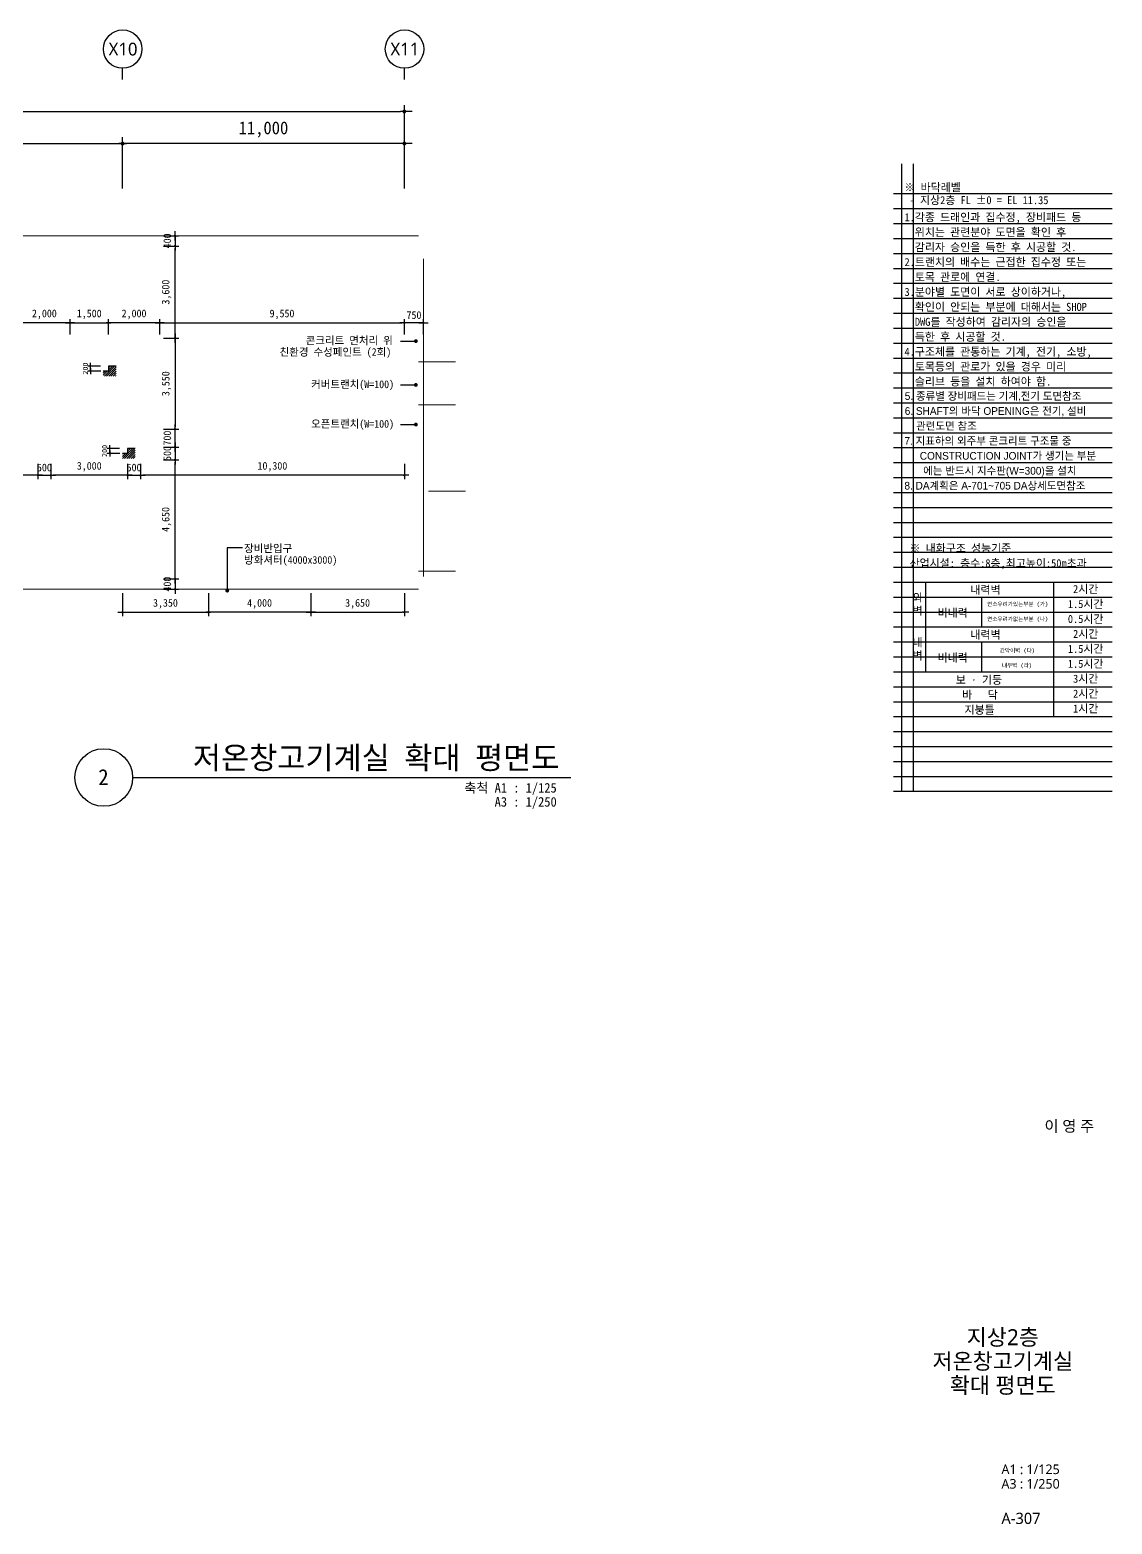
# Model space of a CAD drawing. Header units: inches. Extents: x 3675 to 732988, y -33059 to 70575.
# Drawn here: x 585748 to 627988, y 10794 to 69131 of the extents above; entities that cross this region are included whole.
import ezdxf
from ezdxf.enums import TextEntityAlignment as Align

# ---------------------------------------------------------------- set-up
doc = ezdxf.new("R2010")
doc.units = ezdxf.units.IN
doc.header["$MEASUREMENT"] = 0
doc.linetypes.add('CEN', pattern=[62, 60, -1, 0, -1])
doc.layers.get('0').update_dxf_attribs({"linetype": 'CONTINUOUS'})
for name, color, linetype, lineweight in [('A-AXIS-BUBL', 7, 'CONTINUOUS', 25), ('A-AXIS-LINE', 1, 'CEN', 15), ('A-BORD-TEXT', 3, 'CONTINUOUS', 25), ('A-DIMS', 7, 'CONTINUOUS', 25), ('A-MKXS-LEAD', 7, 'CONTINUOUS', 25), ('A-MKXS-TEXT1', 3, 'CONTINUOUS', 25), ('A-MKXX-NAME', 3, 'CONTINUOUS', 25), ('A-XXXX-HATC', 8, 'CONTINUOUS', 18), ('A-XXXX-SYMB', 7, 'CONTINUOUS', 25), ('A-XXXX-TXT1', 3, 'CONTINUOUS', 25), ('A-XXXX-TXT2', 3, 'CONTINUOUS', 25)]:
    doc.layers.add(name, color=color, linetype=linetype, lineweight=lineweight)
doc.layers.add('A-XXXX-NPLT', color=144, linetype='CONTINUOUS', plot=False)
doc.layers.add('T', color=3, linetype='CONTINUOUS')
doc.styles.add('HY울릉도L', font='H2GTRE.TTF')
doc.styles.add('돋움체', font='')
doc.styles.add('돋음', font='')
doc.styles.add('맑은 고딕', font='malgun.ttf')
doc.styles.add('맑은고딕', font='malgun.ttf')
doc.styles.get('돋움체').set_extended_font_data('DotumChe')
doc.styles.get('돋음').set_extended_font_data('Dotum')
doc.dimstyles.new('CDIM', dxfattribs={"dimtxt": 2, "dimasz": 0.6, "dimexe": 1, "dimexo": 1, "dimgap": 1, "dimtad": 1, "dimdec": 0, "dimrnd": 0.5, "dimzin": 0, "dimdsep": 32, "dimlunit": 6, "dimtxsty": 'HY울릉도L', "dimblk1": '_CIDOT', "dimblk2": '_CIDOT', "dimsah": 1, "dimcen": 4.5, "dimclrd": 2, "dimclre": 2, "dimclrt": 7, "dimadec": 0, "dimazin": 0, "dimtfac": 1, "dimtdec": 0, "dimtix": 1, "dimtmove": 2, "dimatfit": 1, "dimldrblk": '_CIDOT', "dimfxl": 1, "dimtolj": 1, "dimtzin": 0, "dimlwd": -1, "dimarcsym": 0})

# ---------------------------------------------------------------- blocks, each defined once
blk = doc.blocks.new('NOTE')
at = {"layer": 'A-XXXX-NPLT'}
for p, q in [((1010659.8, 179732.7), (1010659.8, 175812.7)), ((1010734.1, 175812.7), (1010734.1, 179732.7)), ((1010609.8, 179546.1), (1011974.8, 179546.1)), ((1010609.8, 179452.7), (1011974.8, 179452.7)), ((1010609.8, 179359.4), (1011974.8, 179359.4)), ((1010609.8, 179266.1), (1011974.8, 179266.1)), ((1010609.8, 179172.7), (1011974.8, 179172.7)), ((1010609.8, 179079.4), (1011974.8, 179079.4)), ((1010609.8, 178986.1), (1011974.8, 178986.1)), ((1010609.8, 178892.7), (1011974.8, 178892.7)), ((1010609.8, 178799.4), (1011974.8, 178799.4)), ((1010609.8, 178706.1), (1011974.8, 178706.1)), ((1010609.8, 178612.7), (1011974.8, 178612.7)), ((1010609.8, 178519.4), (1011974.8, 178519.4)), ((1010609.8, 178426.1), (1011974.8, 178426.1)), ((1010609.8, 178332.7), (1011974.8, 178332.7)), ((1010609.8, 178239.4), (1011974.8, 178239.4)), ((1010609.8, 178146.1), (1011974.8, 178146.1)), ((1010609.8, 178052.7), (1011974.8, 178052.7)), ((1010609.8, 177959.4), (1011974.8, 177959.4)), ((1010609.8, 177866.1), (1011974.8, 177866.1)), ((1010609.8, 177772.7), (1011974.8, 177772.7)), ((1010609.8, 177679.4), (1011974.8, 177679.4)), ((1010609.8, 177586.1), (1011974.8, 177586.1)), ((1010609.8, 177492.7), (1011974.8, 177492.7)), ((1010609.8, 177399.4), (1011974.8, 177399.4)), ((1010609.8, 177306.1), (1011974.8, 177306.1)), ((1010609.8, 177212.7), (1011974.8, 177212.7)), ((1010609.8, 177119.4), (1011974.8, 177119.4)), ((1010609.8, 177026.1), (1011974.8, 177026.1)), ((1010609.8, 176932.7), (1011974.8, 176932.7)), ((1010609.8, 176839.4), (1011974.8, 176839.4)), ((1010609.8, 176746.1), (1011974.8, 176746.1)), ((1010609.8, 176652.7), (1011974.8, 176652.7)), ((1010609.8, 176559.4), (1011974.8, 176559.4)), ((1010609.8, 176466.1), (1011974.8, 176466.1)), ((1010609.8, 176372.7), (1011974.8, 176372.7)), ((1010609.8, 176279.4), (1011974.8, 176279.4)), ((1010609.8, 176186.1), (1011974.8, 176186.1)), ((1010609.8, 176092.7), (1011974.8, 176092.7)), ((1010609.8, 175999.4), (1011974.8, 175999.4)), ((1010609.8, 175906.1), (1011974.8, 175906.1)), ((1010609.8, 175812.7), (1011974.8, 175812.7))]:
    blk.add_line(p, q, dxfattribs=at)
blk = doc.blocks.new('_CIDOT')
at = {"color": 0, "linetype": 'ByBlock'}
blk.add_line((2, 0), (-1, 0), dxfattribs=at)
at = {"color": 0, "linetype": 'ByBlock', "const_width": 0.5}
blk.add_lwpolyline([(-0.25, 0, 1), (0.25, 0, 1)], format="xyb", close=True, dxfattribs=at)
blk = doc.blocks.new('*D437')
at = {"layer": 'A-DIMS', "lineweight": -2, "transparency": 16777216}
for p, q in [((545363, 62943), (545363, 66193)), ((600363, 62943), (600363, 66193))]:
    blk.add_line(p, q, dxfattribs=at)
at = {"layer": 'A-DIMS', "transparency": 16777216}
blk.add_line((545513, 65943), (600213, 65943), dxfattribs=at)
at = {"layer": 'A-DIMS', "transparency": 16777216, "xscale": 150, "yscale": 150, "zscale": 150, "rotation": 180}
blk.add_blockref('_CIDOT', (545363, 65943), dxfattribs=at)
at = {"layer": 'A-DIMS', "transparency": 16777216, "xscale": 150, "yscale": 150, "zscale": 150}
blk.add_blockref('_CIDOT', (600363, 65943), dxfattribs=at)
at = {"layer": 'A-DIMS', "color": 3, "transparency": 16777216, "insert": (572863, 66491), "char_height": 500, "attachment_point": 5, "style": '돋움체'}
blk.add_mtext('\\A1;55,000', dxfattribs=at)
blk = doc.blocks.new('*D439')
at = {"layer": 'A-DIMS', "lineweight": -2, "transparency": 16777216}
for p, q in [((578363, 62943), (578363, 64943)), ((589363, 62943), (589363, 64943))]:
    blk.add_line(p, q, dxfattribs=at)
at = {"layer": 'A-DIMS', "transparency": 16777216}
blk.add_line((578513, 64693), (589213, 64693), dxfattribs=at)
at = {"layer": 'A-DIMS', "transparency": 16777216, "xscale": 150, "yscale": 150, "zscale": 150, "rotation": 180}
blk.add_blockref('_CIDOT', (578363, 64693), dxfattribs=at)
at = {"layer": 'A-DIMS', "transparency": 16777216, "xscale": 150, "yscale": 150, "zscale": 150}
blk.add_blockref('_CIDOT', (589363, 64693), dxfattribs=at)
at = {"layer": 'A-DIMS', "color": 3, "transparency": 16777216, "insert": (583863, 65241), "char_height": 500, "attachment_point": 5, "style": '돋움체'}
blk.add_mtext('\\A1;11,000', dxfattribs=at)
blk = doc.blocks.new('*D441')
at = {"layer": 'A-DIMS', "lineweight": -2, "transparency": 16777216}
for p, q in [((589363, 62943), (589363, 64943)), ((600363, 62943), (600363, 64943))]:
    blk.add_line(p, q, dxfattribs=at)
at = {"layer": 'A-DIMS', "transparency": 16777216}
blk.add_line((600213, 64693), (589513, 64693), dxfattribs=at)
at = {"layer": 'A-DIMS', "transparency": 16777216, "xscale": 150, "yscale": 150, "zscale": 150, "rotation": 180}
blk.add_blockref('_CIDOT', (589363, 64693), dxfattribs=at)
at = {"layer": 'A-DIMS', "transparency": 16777216, "xscale": 150, "yscale": 150, "zscale": 150}
blk.add_blockref('_CIDOT', (600363, 64693), dxfattribs=at)
at = {"layer": 'A-DIMS', "color": 3, "transparency": 16777216, "insert": (594863, 65241), "char_height": 500, "attachment_point": 5, "style": '돋움체'}
blk.add_mtext('\\A1;11,000', dxfattribs=at)
blk = doc.blocks.new('*D446')
at = {"layer": 'A-DIMS', "lineweight": -2, "transparency": 16777216}
for p, q in [((589363, 47143), (589363, 46243)), ((592713, 47143), (592713, 46243))]:
    blk.add_line(p, q, dxfattribs=at)
at = {"layer": 'A-DIMS', "transparency": 16777216}
blk.add_line((589453, 46393), (592623, 46393), dxfattribs=at)
at = {"layer": 'A-DIMS', "transparency": 16777216, "xscale": 90, "yscale": 90, "zscale": 90, "rotation": 180}
blk.add_blockref('_CIDOT', (589363, 46393), dxfattribs=at)
at = {"layer": 'A-DIMS', "transparency": 16777216, "xscale": 90, "yscale": 90, "zscale": 90}
blk.add_blockref('_CIDOT', (592713, 46393), dxfattribs=at)
at = {"layer": 'A-DIMS', "color": 3, "transparency": 16777216, "insert": (591038, 46722), "char_height": 300, "attachment_point": 5, "style": '돋움체'}
blk.add_mtext('\\A1;3,350', dxfattribs=at)
blk = doc.blocks.new('*D447')
at = {"layer": 'A-DIMS', "lineweight": -2, "transparency": 16777216}
for p, q in [((592713, 47143), (592713, 46243)), ((596713, 47143), (596713, 46243))]:
    blk.add_line(p, q, dxfattribs=at)
at = {"layer": 'A-DIMS', "transparency": 16777216}
blk.add_line((596623, 46393), (592803, 46393), dxfattribs=at)
at = {"layer": 'A-DIMS', "transparency": 16777216, "xscale": 90, "yscale": 90, "zscale": 90, "rotation": 180}
blk.add_blockref('_CIDOT', (592713, 46393), dxfattribs=at)
at = {"layer": 'A-DIMS', "transparency": 16777216, "xscale": 90, "yscale": 90, "zscale": 90}
blk.add_blockref('_CIDOT', (596713, 46393), dxfattribs=at)
at = {"layer": 'A-DIMS', "color": 3, "transparency": 16777216, "insert": (594713, 46722), "char_height": 300, "attachment_point": 5, "style": '돋움체'}
blk.add_mtext('\\A1;4,000', dxfattribs=at)
blk = doc.blocks.new('*D448')
at = {"layer": 'A-DIMS', "lineweight": -2, "transparency": 16777216}
for p, q in [((596713, 47143), (596713, 46243)), ((600363, 47143), (600363, 46243))]:
    blk.add_line(p, q, dxfattribs=at)
at = {"layer": 'A-DIMS', "transparency": 16777216}
blk.add_line((596803, 46393), (600273, 46393), dxfattribs=at)
at = {"layer": 'A-DIMS', "transparency": 16777216, "xscale": 90, "yscale": 90, "zscale": 90, "rotation": 180}
blk.add_blockref('_CIDOT', (596713, 46393), dxfattribs=at)
at = {"layer": 'A-DIMS', "transparency": 16777216, "xscale": 90, "yscale": 90, "zscale": 90}
blk.add_blockref('_CIDOT', (600363, 46393), dxfattribs=at)
at = {"layer": 'A-DIMS', "color": 3, "transparency": 16777216, "insert": (598538, 46722), "char_height": 300, "attachment_point": 5, "style": '돋움체'}
blk.add_mtext('\\A1;3,650', dxfattribs=at)
blk = doc.blocks.new('*D786')
at = {"layer": 'A-DIMS', "lineweight": -2, "transparency": 16777216}
for p, q in [((590813, 57243), (590813, 57843)), ((600363, 57243), (600363, 57843))]:
    blk.add_line(p, q, dxfattribs=at)
at = {"layer": 'A-DIMS', "transparency": 16777216}
blk.add_line((590903, 57693), (600273, 57693), dxfattribs=at)
at = {"layer": 'A-DIMS', "transparency": 16777216, "xscale": 90, "yscale": 90, "zscale": 90, "rotation": 180}
blk.add_blockref('_CIDOT', (590813, 57693), dxfattribs=at)
at = {"layer": 'A-DIMS', "transparency": 16777216, "xscale": 90, "yscale": 90, "zscale": 90}
blk.add_blockref('_CIDOT', (600363, 57693), dxfattribs=at)
at = {"layer": 'A-DIMS', "color": 3, "transparency": 16777216, "insert": (595588, 58022), "char_height": 300, "attachment_point": 5, "style": '돋움체'}
blk.add_mtext('\\A1;9,550', dxfattribs=at)
blk = doc.blocks.new('*D787')
at = {"layer": 'A-DIMS', "lineweight": -2, "transparency": 16777216}
for p, q in [((600363, 57243), (600363, 57843)), ((601113, 57243), (601113, 57843))]:
    blk.add_line(p, q, dxfattribs=at)
at = {"layer": 'A-DIMS', "transparency": 16777216}
for p, q in [((600273, 57693), (600183, 57693)), ((601113, 57693), (600363, 57693)), ((601203, 57693), (601293, 57693))]:
    blk.add_line(p, q, dxfattribs=at)
at = {"layer": 'A-DIMS', "transparency": 16777216, "xscale": 90, "yscale": 90, "zscale": 90}
blk.add_blockref('_CIDOT', (600363, 57693), dxfattribs=at)
at = {"layer": 'A-DIMS', "transparency": 16777216, "xscale": 90, "yscale": 90, "zscale": 90, "rotation": 180}
blk.add_blockref('_CIDOT', (601113, 57693), dxfattribs=at)
at = {"layer": 'A-DIMS', "color": 3, "transparency": 16777216, "insert": (600738, 57993), "char_height": 300, "attachment_point": 5, "style": '돋움체'}
blk.add_mtext('\\A1;750', dxfattribs=at)
blk = doc.blocks.new('*D790')
at = {"layer": 'A-DIMS', "lineweight": -2, "transparency": 16777216}
for p, q in [((588500, 56007), (588013, 56007)), ((588513, 55807), (588013, 55807))]:
    blk.add_line(p, q, dxfattribs=at)
at = {"layer": 'A-DIMS', "transparency": 16777216}
for p, q in [((588113, 56067), (588113, 56127)), ((588113, 55807), (588113, 56007)), ((588113, 55747), (588113, 55687))]:
    blk.add_line(p, q, dxfattribs=at)
at = {"layer": 'A-DIMS', "transparency": 16777216, "xscale": 60, "yscale": 60, "zscale": 60}
for p, rotation in [((588113, 56007), 270), ((588113, 55807), 90)]:
    blk.add_blockref('_CIDOT', p, dxfattribs=dict(at, rotation=rotation))
at = {"layer": 'A-DIMS', "color": 3, "transparency": 16777216, "insert": (587913, 55907), "char_height": 200, "attachment_point": 5, "rotation": 90, "style": '돋움체'}
blk.add_mtext('\\A1;200', dxfattribs=at)
blk = doc.blocks.new('*D748')
at = {"layer": 'A-DIMS', "lineweight": -2, "transparency": 16777216}
for p, q in [((590963, 60693), (591563, 60693)), ((590963, 57093), (591563, 57093))]:
    blk.add_line(p, q, dxfattribs=at)
at = {"layer": 'A-DIMS', "transparency": 16777216}
blk.add_line((591413, 57183), (591413, 60603), dxfattribs=at)
at = {"layer": 'A-DIMS', "transparency": 16777216, "xscale": 90, "yscale": 90, "zscale": 90}
for p, rotation in [((591413, 60693), 90), ((591413, 57093), 270)]:
    blk.add_blockref('_CIDOT', p, dxfattribs=dict(at, rotation=rotation))
at = {"layer": 'A-DIMS', "color": 3, "transparency": 16777216, "insert": (591084, 58893), "char_height": 300, "attachment_point": 5, "rotation": 90, "style": '돋움체'}
blk.add_mtext('\\A1;3,600', dxfattribs=at)
blk = doc.blocks.new('*D750')
at = {"layer": 'A-DIMS', "lineweight": -2, "transparency": 16777216}
for p, q in [((589250, 52793), (588763, 52793)), ((589263, 52593), (588763, 52593))]:
    blk.add_line(p, q, dxfattribs=at)
at = {"layer": 'A-DIMS', "transparency": 16777216}
for p, q in [((588863, 52853), (588863, 52913)), ((588863, 52593), (588863, 52793)), ((588863, 52533), (588863, 52473))]:
    blk.add_line(p, q, dxfattribs=at)
at = {"layer": 'A-DIMS', "transparency": 16777216, "xscale": 60, "yscale": 60, "zscale": 60}
for p, rotation in [((588863, 52793), 270), ((588863, 52593), 90)]:
    blk.add_blockref('_CIDOT', p, dxfattribs=dict(at, rotation=rotation))
at = {"layer": 'A-DIMS', "color": 3, "transparency": 16777216, "insert": (588663, 52693), "char_height": 200, "attachment_point": 5, "rotation": 90, "style": '돋움체'}
blk.add_mtext('\\A1;200', dxfattribs=at)
blk = doc.blocks.new('*D759')
at = {"layer": 'A-DIMS', "lineweight": -2, "transparency": 16777216}
for p, q in [((590963, 57093), (591563, 57093)), ((590963, 53543), (591563, 53543))]:
    blk.add_line(p, q, dxfattribs=at)
at = {"layer": 'A-DIMS', "transparency": 16777216}
blk.add_line((591413, 57003), (591413, 53633), dxfattribs=at)
at = {"layer": 'A-DIMS', "transparency": 16777216, "xscale": 90, "yscale": 90, "zscale": 90}
for p, rotation in [((591413, 57093), 90), ((591413, 53543), 270)]:
    blk.add_blockref('_CIDOT', p, dxfattribs=dict(at, rotation=rotation))
at = {"layer": 'A-DIMS', "color": 3, "transparency": 16777216, "insert": (591084, 55318), "char_height": 300, "attachment_point": 5, "rotation": 90, "style": '돋움체'}
blk.add_mtext('\\A1;3,550', dxfattribs=at)
blk = doc.blocks.new('*D760')
at = {"layer": 'A-DIMS', "transparency": 16777216}
for p, q in [((591413, 53633), (591413, 53723)), ((591413, 52843), (591413, 53543)), ((591413, 52753), (591413, 52663))]:
    blk.add_line(p, q, dxfattribs=at)
at = {"layer": 'A-DIMS', "lineweight": -2, "transparency": 16777216}
for p, q in [((590963, 53543), (591563, 53543)), ((590963, 52843), (591563, 52843))]:
    blk.add_line(p, q, dxfattribs=at)
at = {"layer": 'A-DIMS', "transparency": 16777216, "xscale": 90, "yscale": 90, "zscale": 90}
for p, rotation in [((591413, 53543), 270), ((591413, 52843), 90)]:
    blk.add_blockref('_CIDOT', p, dxfattribs=dict(at, rotation=rotation))
at = {"layer": 'A-DIMS', "color": 3, "transparency": 16777216, "insert": (591112, 53193), "char_height": 300, "attachment_point": 5, "rotation": 90, "style": '돋움체'}
blk.add_mtext('\\A1;700', dxfattribs=at)
blk = doc.blocks.new('*D761')
at = {"layer": 'A-DIMS', "lineweight": -2, "transparency": 16777216}
for p, q in [((590963, 52843), (591563, 52843)), ((590963, 52343), (591563, 52343))]:
    blk.add_line(p, q, dxfattribs=at)
at = {"layer": 'A-DIMS', "transparency": 16777216}
for p, q in [((591413, 52933), (591413, 53023)), ((591413, 52843), (591413, 52343)), ((591413, 52253), (591413, 52163))]:
    blk.add_line(p, q, dxfattribs=at)
at = {"layer": 'A-DIMS', "transparency": 16777216, "xscale": 90, "yscale": 90, "zscale": 90}
for p, rotation in [((591413, 52843), 270), ((591413, 52343), 90)]:
    blk.add_blockref('_CIDOT', p, dxfattribs=dict(at, rotation=rotation))
at = {"layer": 'A-DIMS', "color": 3, "transparency": 16777216, "insert": (591112, 52593), "char_height": 300, "attachment_point": 5, "rotation": 90, "style": '돋움체'}
blk.add_mtext('\\A1;500', dxfattribs=at)
blk = doc.blocks.new('*D762')
at = {"layer": 'A-DIMS', "lineweight": -2, "transparency": 16777216}
for p, q in [((590963, 52343), (591563, 52343)), ((590963, 47693), (591563, 47693))]:
    blk.add_line(p, q, dxfattribs=at)
at = {"layer": 'A-DIMS', "transparency": 16777216}
blk.add_line((591413, 47783), (591413, 52253), dxfattribs=at)
at = {"layer": 'A-DIMS', "transparency": 16777216, "xscale": 90, "yscale": 90, "zscale": 90}
for p, rotation in [((591413, 52343), 90), ((591413, 47693), 270)]:
    blk.add_blockref('_CIDOT', p, dxfattribs=dict(at, rotation=rotation))
at = {"layer": 'A-DIMS', "color": 3, "transparency": 16777216, "insert": (591084, 50018), "char_height": 300, "attachment_point": 5, "rotation": 90, "style": '돋움체'}
blk.add_mtext('\\A1;4,650', dxfattribs=at)
blk = doc.blocks.new('*D745')
at = {"layer": 'A-DIMS', "lineweight": -2, "transparency": 16777216}
for p, q in [((585313, 57243), (585313, 57843)), ((587313, 57243), (587313, 57843))]:
    blk.add_line(p, q, dxfattribs=at)
at = {"layer": 'A-DIMS', "transparency": 16777216}
blk.add_line((587223, 57693), (585403, 57693), dxfattribs=at)
at = {"layer": 'A-DIMS', "transparency": 16777216, "xscale": 90, "yscale": 90, "zscale": 90, "rotation": 180}
blk.add_blockref('_CIDOT', (585313, 57693), dxfattribs=at)
at = {"layer": 'A-DIMS', "transparency": 16777216, "xscale": 90, "yscale": 90, "zscale": 90}
blk.add_blockref('_CIDOT', (587313, 57693), dxfattribs=at)
at = {"layer": 'A-DIMS', "color": 3, "transparency": 16777216, "insert": (586313, 58022), "char_height": 300, "attachment_point": 5, "style": '돋움체'}
blk.add_mtext('\\A1;2,000', dxfattribs=at)
blk = doc.blocks.new('*D746')
at = {"layer": 'A-DIMS', "lineweight": -2, "transparency": 16777216}
for p, q in [((587313, 57243), (587313, 57843)), ((588813, 57243), (588813, 57843))]:
    blk.add_line(p, q, dxfattribs=at)
at = {"layer": 'A-DIMS', "transparency": 16777216}
blk.add_line((587403, 57693), (588723, 57693), dxfattribs=at)
at = {"layer": 'A-DIMS', "transparency": 16777216, "xscale": 90, "yscale": 90, "zscale": 90, "rotation": 180}
blk.add_blockref('_CIDOT', (587313, 57693), dxfattribs=at)
at = {"layer": 'A-DIMS', "transparency": 16777216, "xscale": 90, "yscale": 90, "zscale": 90}
blk.add_blockref('_CIDOT', (588813, 57693), dxfattribs=at)
at = {"layer": 'A-DIMS', "color": 3, "transparency": 16777216, "insert": (588063, 58022), "char_height": 300, "attachment_point": 5, "style": '돋움체'}
blk.add_mtext('\\A1;1,500', dxfattribs=at)
blk = doc.blocks.new('*D747')
at = {"layer": 'A-DIMS', "lineweight": -2, "transparency": 16777216}
for p, q in [((588813, 57243), (588813, 57843)), ((590813, 57243), (590813, 57843))]:
    blk.add_line(p, q, dxfattribs=at)
at = {"layer": 'A-DIMS', "transparency": 16777216}
blk.add_line((590723, 57693), (588903, 57693), dxfattribs=at)
at = {"layer": 'A-DIMS', "transparency": 16777216, "xscale": 90, "yscale": 90, "zscale": 90, "rotation": 180}
blk.add_blockref('_CIDOT', (588813, 57693), dxfattribs=at)
at = {"layer": 'A-DIMS', "transparency": 16777216, "xscale": 90, "yscale": 90, "zscale": 90}
blk.add_blockref('_CIDOT', (590813, 57693), dxfattribs=at)
at = {"layer": 'A-DIMS', "color": 3, "transparency": 16777216, "insert": (589813, 58022), "char_height": 300, "attachment_point": 5, "style": '돋움체'}
blk.add_mtext('\\A1;2,000', dxfattribs=at)
blk = doc.blocks.new('*D775')
at = {"layer": 'A-DIMS', "lineweight": -2, "transparency": 16777216}
for p, q in [((583063, 52193), (583063, 51593)), ((586063, 52193), (586063, 51593))]:
    blk.add_line(p, q, dxfattribs=at)
at = {"layer": 'A-DIMS', "transparency": 16777216}
blk.add_line((585973, 51743), (583153, 51743), dxfattribs=at)
at = {"layer": 'A-DIMS', "transparency": 16777216, "xscale": 90, "yscale": 90, "zscale": 90, "rotation": 180}
blk.add_blockref('_CIDOT', (583063, 51743), dxfattribs=at)
at = {"layer": 'A-DIMS', "transparency": 16777216, "xscale": 90, "yscale": 90, "zscale": 90}
blk.add_blockref('_CIDOT', (586063, 51743), dxfattribs=at)
at = {"layer": 'A-DIMS', "color": 3, "transparency": 16777216, "insert": (584563, 52072), "char_height": 300, "attachment_point": 5, "style": '돋움체'}
blk.add_mtext('\\A1;3,000', dxfattribs=at)
blk = doc.blocks.new('*D776')
at = {"layer": 'A-DIMS', "lineweight": -2, "transparency": 16777216}
for p, q in [((586063, 52193), (586063, 51593)), ((586563, 52193), (586563, 51593))]:
    blk.add_line(p, q, dxfattribs=at)
at = {"layer": 'A-DIMS', "transparency": 16777216}
for p, q in [((585973, 51743), (585883, 51743)), ((586063, 51743), (586563, 51743)), ((586653, 51743), (586743, 51743))]:
    blk.add_line(p, q, dxfattribs=at)
at = {"layer": 'A-DIMS', "transparency": 16777216, "xscale": 90, "yscale": 90, "zscale": 90}
blk.add_blockref('_CIDOT', (586063, 51743), dxfattribs=at)
at = {"layer": 'A-DIMS', "transparency": 16777216, "xscale": 90, "yscale": 90, "zscale": 90, "rotation": 180}
blk.add_blockref('_CIDOT', (586563, 51743), dxfattribs=at)
at = {"layer": 'A-DIMS', "color": 3, "transparency": 16777216, "insert": (586313, 52043), "char_height": 300, "attachment_point": 5, "style": '돋움체'}
blk.add_mtext('\\A1;500', dxfattribs=at)
blk = doc.blocks.new('*D777')
at = {"layer": 'A-DIMS', "lineweight": -2, "transparency": 16777216}
for p, q in [((586563, 52193), (586563, 51593)), ((589563, 52193), (589563, 51593))]:
    blk.add_line(p, q, dxfattribs=at)
at = {"layer": 'A-DIMS', "transparency": 16777216}
blk.add_line((589473, 51743), (586653, 51743), dxfattribs=at)
at = {"layer": 'A-DIMS', "transparency": 16777216, "xscale": 90, "yscale": 90, "zscale": 90, "rotation": 180}
blk.add_blockref('_CIDOT', (586563, 51743), dxfattribs=at)
at = {"layer": 'A-DIMS', "transparency": 16777216, "xscale": 90, "yscale": 90, "zscale": 90}
blk.add_blockref('_CIDOT', (589563, 51743), dxfattribs=at)
at = {"layer": 'A-DIMS', "color": 3, "transparency": 16777216, "insert": (588063, 52072), "char_height": 300, "attachment_point": 5, "style": '돋움체'}
blk.add_mtext('\\A1;3,000', dxfattribs=at)
blk = doc.blocks.new('*D778')
at = {"layer": 'A-DIMS', "lineweight": -2, "transparency": 16777216}
for p, q in [((589563, 52193), (589563, 51593)), ((590063, 52193), (590063, 51593))]:
    blk.add_line(p, q, dxfattribs=at)
at = {"layer": 'A-DIMS', "transparency": 16777216}
for p, q in [((589473, 51743), (589383, 51743)), ((589563, 51743), (590063, 51743)), ((590153, 51743), (590243, 51743))]:
    blk.add_line(p, q, dxfattribs=at)
at = {"layer": 'A-DIMS', "transparency": 16777216, "xscale": 90, "yscale": 90, "zscale": 90}
blk.add_blockref('_CIDOT', (589563, 51743), dxfattribs=at)
at = {"layer": 'A-DIMS', "transparency": 16777216, "xscale": 90, "yscale": 90, "zscale": 90, "rotation": 180}
blk.add_blockref('_CIDOT', (590063, 51743), dxfattribs=at)
at = {"layer": 'A-DIMS', "color": 3, "transparency": 16777216, "insert": (589813, 52043), "char_height": 300, "attachment_point": 5, "style": '돋움체'}
blk.add_mtext('\\A1;500', dxfattribs=at)
blk = doc.blocks.new('*D779')
at = {"layer": 'A-DIMS', "lineweight": -2, "transparency": 16777216}
for p, q in [((590063, 52193), (590063, 51593)), ((600363, 52193), (600363, 51593))]:
    blk.add_line(p, q, dxfattribs=at)
at = {"layer": 'A-DIMS', "transparency": 16777216}
blk.add_line((600273, 51743), (590153, 51743), dxfattribs=at)
at = {"layer": 'A-DIMS', "transparency": 16777216, "xscale": 90, "yscale": 90, "zscale": 90, "rotation": 180}
blk.add_blockref('_CIDOT', (590063, 51743), dxfattribs=at)
at = {"layer": 'A-DIMS', "transparency": 16777216, "xscale": 90, "yscale": 90, "zscale": 90}
blk.add_blockref('_CIDOT', (600363, 51743), dxfattribs=at)
at = {"layer": 'A-DIMS', "color": 3, "transparency": 16777216, "insert": (595213, 52072), "char_height": 300, "attachment_point": 5, "style": '돋움체'}
blk.add_mtext('\\A1;10,300', dxfattribs=at)
blk = doc.blocks.new('*D811')
at = {"layer": 'A-DIMS', "transparency": 16777216}
for p, q in [((591413, 47783), (591413, 47873)), ((591413, 47693), (591413, 47293)), ((591413, 47203), (591413, 47113))]:
    blk.add_line(p, q, dxfattribs=at)
at = {"layer": 'A-DIMS', "lineweight": -2, "transparency": 16777216}
for p, q in [((590963, 47693), (591563, 47693)), ((590963, 47293), (591563, 47293))]:
    blk.add_line(p, q, dxfattribs=at)
at = {"layer": 'A-DIMS', "transparency": 16777216, "xscale": 90, "yscale": 90, "zscale": 90}
for p, rotation in [((591413, 47693), 270), ((591413, 47293), 90)]:
    blk.add_blockref('_CIDOT', p, dxfattribs=dict(at, rotation=rotation))
at = {"layer": 'A-DIMS', "color": 3, "transparency": 16777216, "insert": (591112, 47493), "char_height": 300, "attachment_point": 5, "rotation": 90, "style": '돋움체'}
blk.add_mtext('\\A1;400', dxfattribs=at)
blk = doc.blocks.new('*D812')
at = {"layer": 'A-DIMS', "transparency": 16777216}
for p, q in [((591413, 61183), (591413, 61273)), ((591413, 61093), (591413, 60693)), ((591413, 60603), (591413, 60513))]:
    blk.add_line(p, q, dxfattribs=at)
at = {"layer": 'A-DIMS', "lineweight": -2, "transparency": 16777216}
for p, q in [((590963, 61093), (591563, 61093)), ((590963, 60693), (591563, 60693))]:
    blk.add_line(p, q, dxfattribs=at)
at = {"layer": 'A-DIMS', "transparency": 16777216, "xscale": 90, "yscale": 90, "zscale": 90}
for p, rotation in [((591413, 61093), 270), ((591413, 60693), 90)]:
    blk.add_blockref('_CIDOT', p, dxfattribs=dict(at, rotation=rotation))
at = {"layer": 'A-DIMS', "color": 3, "transparency": 16777216, "insert": (591112, 60893), "char_height": 300, "attachment_point": 5, "rotation": 90, "style": '돋움체'}
blk.add_mtext('\\A1;400', dxfattribs=at)

msp = doc.modelspace()

# ---------------------------------------------------------------- hatches: boundary and pattern name
at = {"layer": 'A-XXXX-HATC'}
h = msp.add_hatch(dxfattribs=at)
h.set_pattern_fill('BRICK', color=256, scale=60.000001, style=0)
h.set_pattern_definition([(45, (446749.09, -24525.88), (-42.426407, 42.426407), [])])
h.paths.add_polyline_path([(589112.5, 55607), (589112.5, 56007), (588812.5, 56007), (588812.5, 55807), (588612.5, 55807), (588612.5, 55607)])
h = msp.add_hatch(dxfattribs=at)
h.set_pattern_fill('BRICK', color=256, scale=60.000001, style=0)
h.set_pattern_definition([(45, (510499.09, -27739.75), (-42.426407, 42.426407), [])])
h.paths.add_polyline_path([(589862.5, 52393.1), (589862.5, 52793.1), (589562.5, 52793.1), (589562.5, 52593.1), (589362.5, 52593.1), (589362.5, 52393.1)])

# ---------------------------------------------------------------- linework, layer by layer
for p, q in [((600212.5, 56979.1), (600812.5, 56979.1)), ((600212.5, 55269.4), (600812.5, 55269.4)), ((600212.5, 53723.5), (600812.5, 53723.5)), ((593450.7, 48913.4), (593450.7, 47238.6)), ((594050.7, 48913.4), (593450.7, 48913.4))]:
    msp.add_line(p, q)
for points in [[(620081.3, 47569.8), (627987.5, 47569.8)], [(620706.3, 47569.8), (620706.3, 44069.8)], [(625706.3, 47569.8), (625706.3, 42319.8)], [(620706.3, 46986.5), (627987.5, 46986.5)], [(622893.8, 46986.5), (622893.8, 45819.8)], [(622893.8, 46403.1), (627987.5, 46403.1)], [(620081.3, 45819.8), (627987.5, 45819.8)], [(620706.3, 45236.5), (627987.5, 45236.5)], [(622893.8, 45236.5), (622893.8, 44069.8)], [(622893.8, 44653.1), (627987.5, 44653.1)], [(620081.3, 44069.8), (627987.5, 44069.8)], [(620081.3, 43486.5), (627987.5, 43486.5)], [(620081.3, 42903.1), (627987.5, 42903.1)], [(620081.3, 42319.8), (627987.5, 42319.8)]]:
    msp.add_lwpolyline(points)
at = {"layer": 'A-AXIS-BUBL', "ltscale": 0.2}
for p, q in [((589362.5, 67193.1), (589362.5, 67630.6)), ((600362.5, 67193.1), (600362.5, 67630.6))]:
    msp.add_line(p, q, dxfattribs=at)
for centre in [(589369.9, 68380.6), (600369.9, 68380.6)]:
    msp.add_circle(centre, 750, dxfattribs=at)
at = {"layer": 'A-AXIS-LINE'}
for p, q in [((600912.5, 61093.1), (543362.5, 61093.1)), ((601112.5, 47793.1), (601112.5, 60193.1)), ((602362.5, 56168.1), (600912.5, 56168.1)), ((602362.5, 54493.1), (600912.5, 54493.1)), ((602754.6, 51118.1), (601304.6, 51118.1)), ((602362.5, 47993.1), (600912.5, 47993.1)), ((600912.5, 47293.1), (543362.5, 47293.1))]:
    msp.add_line(p, q, dxfattribs=at)
at = {"layer": 'A-MKXS-LEAD', "const_width": 75}
for points in [[(600850, 56979.1, -1), (600775, 56979.1, -1)], [(600850, 55269.4, -1), (600775, 55269.4, -1)], [(600850, 53723.5, -1), (600775, 53723.5, -1)], [(593413.2, 47238.6, -1), (593488.2, 47238.6, -1)]]:
    msp.add_lwpolyline(points, format="xyb", close=True, dxfattribs=at)
at = {"layer": 'A-XXXX-SYMB'}
msp.add_line((589757.3, 39943.1), (606862.5, 39943.1), dxfattribs=at)
for points in [[(589112.5, 56007), (588962.5, 56007), (588812.5, 56007), (588812.5, 55807), (588612.5, 55807)], [(589862.5, 52793.1), (589712.5, 52793.1), (589562.5, 52793.1), (589562.5, 52593.1), (589362.5, 52593.1)]]:
    msp.add_lwpolyline(points, dxfattribs=at)
msp.add_circle((588632.3, 39943.1), 1125, dxfattribs=at)

# ---------------------------------------------------------------- block references
at = {"layer": 'A-XXXX-TXT1', "xscale": 6.25, "yscale": 6.25, "zscale": 6.25}
msp.add_blockref('NOTE', (-5696855.1, -1059426.4), dxfattribs=at)

# ---------------------------------------------------------------- texts
at = {"layer": 'A-BORD-TEXT', "style": '맑은고딕'}
msp.add_text('이 영 주', height=437.5, dxfattribs=at).set_placement((627290.4, 26115.3), align=Align.RIGHT)
for s, p in [('지상2층', (623721.9, 18090.6)), ('저온창고기계실', (623721.9, 17153.1)), ('확대 평면도', (623721.9, 16215.6))]:
    msp.add_text(s, height=625, dxfattribs=at).set_placement(p, align=Align.MIDDLE_CENTER)
at = {"layer": 'A-MKXS-TEXT1', "style": '돋움체'}
for s, p in [('콘크리트 면처리 위', (596512, 57004.5)), ('친환경 수성페인트 (2회)', (595492.9, 56555.4)), ('커버트랜치(W=100)', (596722.5, 55294.7)), ('오픈트랜치(W=100)', (596722.5, 53748.9)), ('장비반입구', (594106.5, 48887.2)), ('방화셔터(4000x3000)', (594106.5, 48437.2))]:
    msp.add_text(s, height=300, dxfattribs=at).set_placement(p, align=Align.MIDDLE_LEFT)
at = {"layer": 'A-MKXX-NAME', "style": '돋움체'}
for s, p in [('※ 바닥레벨', (619884.8, 62826.6)), (' - 지상2층 FL ±0 = EL 11.35', (619884.8, 62326.6))]:
    msp.add_text(s, height=312.5, dxfattribs=at).set_placement(p)
at = {"layer": 'A-XXXX-TXT1', "style": '돋움체'}
msp.add_text('저온창고기계실 확대 평면도', height=875, dxfattribs=at).set_placement((606415.9, 40013.8), align=Align.BOTTOM_RIGHT)
msp.add_text('2', height=625, dxfattribs=at).set_placement((588617.8, 39956.4), align=Align.MIDDLE)
for s, p in [('축척 A1 : 1/125', (606310.5, 39727.7)), ('A3 : 1/250', (606310.5, 39180.5))]:
    msp.add_text(s, height=375, dxfattribs=at).set_placement(p, align=Align.TOP_RIGHT)
at = {"layer": 'A-XXXX-TXT1', "style": '맑은고딕'}
for s, height, p in [('A1 : 1/125', 375, (623668.2, 12746.1)), ('A3 : 1/250', 375, (623668.2, 12179.2)), ('A-307', 437.5, (623668.2, 10799.7))]:
    msp.add_text(s, height=height, dxfattribs=at).set_placement(p)
at = {"layer": 'A-XXXX-TXT2', "ltscale": 0.2, "style": '맑은고딕'}
for s, p in [('X10', (589383.8, 68380.9)), ('X11', (600383.8, 68380.9))]:
    msp.add_text(s, height=500, dxfattribs=at).set_placement(p, align=Align.MIDDLE_CENTER)
at = {"layer": 'A-XXXX-TXT2', "style": '돋움체'}
for s, p in [('1.각종 드래인과 집수정, 장비패드 등', (619884.8, 61816.2)), ('  위치는 관련분야 도면을 확인 후', (619884.8, 61232.8)), ('  감리자 승인을 득한 후 시공할 것.', (619884.8, 60649.5)), ('2.트랜치의 배수는 근접한 집수정 또는', (619884.8, 60066.2)), ('  토목 관로에 연결.', (619884.8, 59482.8)), ('3.분야별 도면이 서로 상이하거나, ', (619884.8, 58899.5)), ('  확인이 안되는 부분에 대해서는 SHOP', (619884.8, 58316.2)), ('  DWG를 작성하여 감리자의 승인을', (619884.8, 57732.8)), ('  득한 후 시공할 것.', (619884.8, 57149.5)), ('4.구조체를 관통하는 기계, 전기, 소방,', (619884.8, 56566.2)), ('  토목등의 관로가 있을 경우 미리', (619884.8, 55982.8)), ('  슬리브 등을 설치 하여야 함.', (619884.8, 55399.5)), ('※ 내화구조 성능기준', (620081.3, 48892.7)), ('산업시설: 층수:8층,최고높이:50m초과', (620081.3, 48309.4))]:
    msp.add_text(s, height=312.5, dxfattribs=at).set_placement(p, align=Align.MIDDLE_LEFT)
for s, height, p in [('내력벽', 312.5, (623045.9, 47267.7)), ('2시간', 312.5, (626956.3, 47299)), ('연소우려가있는부분 (가)', 156.25, (624301.3, 46715.6)), ('1.5시간', 312.5, (626956.3, 46715.6)), ('비내력', 312.5, (621764.7, 46371.9)), ('연소우려가없는부분 (나)', 156.25, (624301.3, 46132.3)), ('0.5시간', 312.5, (626956.3, 46132.3)), ('내력벽', 312.5, (623045.9, 45517.7)), ('2시간', 312.5, (626956.3, 45549)), ('간막이벽 (다)', 156.25, (624289.1, 44903.1)), ('1.5시간', 312.5, (626956.3, 44965.6)), ('비내력', 312.5, (621764.7, 44621.9)), ('내부벽 (라)', 156.25, (624274.2, 44319.8)), ('1.5시간', 312.5, (626956.3, 44382.3)), ('보 · 기둥', 312.5, (622789.4, 43752.1)), ('3시간', 312.5, (626956.3, 43799)), ('바   닥', 312.5, (622829, 43168.8)), ('2시간', 312.5, (626956.3, 43215.6)), ('지붕틀', 312.5, (622817.1, 42585.4)), ('1시간', 312.5, (626956.3, 42632.3))]:
    msp.add_text(s, height=height, dxfattribs=at).set_placement(p, align=Align.MIDDLE_CENTER)
at = {"layer": 'A-XXXX-TXT2', "char_height": 312.5, "attachment_point": 5, "style": '맑은 고딕'}
for s, width, insert in [('{\\fDotumChe|b0|i0|c129|p49;외\\P벽}', 996.018, (620393.1, 46689.4)), ('{\\fDotumChe|b0|i0|c129|p49;내\\P벽}', 1000, (620393.8, 44939.4))]:
    msp.add_mtext_dynamic_manual_height_columns(s, width=width, gutter_width=5000, heights=[0], dxfattribs=dict(at, insert=insert))
at = {"layer": 'T', "style": '돋음'}
for s, p in [('5. 종류별 장비패드는 기계,전기 도면참조', (619893.8, 54684.9)), ('6. SHAFT의 바닥 OPENING은 전기, 설비', (619893.8, 54101.6)), ('   관련도면 참조', (620012.4, 53518.3)), ('7. 지표하의 외주부 콘크리트 구조물 중 ', (619881.4, 52934.9)), ('    CONSTRUCTION JOINT가 생기는 부분', (620045.2, 52351.6)), ('에는 반드시 지수판(W=300)을 설치', (620613.1, 51768.3)), ('8. DA계획은 A-701~705 DA상세도면참조 ', (619881.4, 51184.9))]:
    msp.add_text(s, height=300, dxfattribs=at).set_placement(p)

# ---------------------------------------------------------------- dimensions: what is measured, and where the dimension line sits
at = {"layer": 'A-DIMS'}
for base, p1, p2, override, picture, middle in [((600362.5, 65943.1), (545362.5, 62693.1), (600362.5, 62693.1), {"dimscale": 250, "dimtxsty": '돋움체', "dimclrd": 256, "dimclre": 256, "dimclrt": 3}, '*D437', (572862.5, 66490.7)), ((589362.5, 64693.1), (578362.5, 62693.1), (589362.5, 62693.1), {"dimscale": 250, "dimtxsty": '돋움체', "dimclrd": 256, "dimclre": 256, "dimclrt": 3}, '*D439', (583862.5, 65240.7)), ((588812.5, 57693.1), (587312.5, 57093.1), (588812.5, 57093.1), {"dimscale": 150, "dimtxsty": '돋움체', "dimclrd": 256, "dimclre": 256, "dimclrt": 3}, '*D746', (588062.5, 58021.7)), ((600362.5, 57693.1), (590812.5, 57093.1), (600362.5, 57093.1), {"dimscale": 150, "dimtxsty": '돋움체', "dimclrd": 256, "dimclre": 256, "dimclrt": 3}, '*D786', (595587.5, 58021.7)), ((586562.5, 51743.1), (586062.5, 52343.1), (586562.5, 52343.1), {"dimscale": 150, "dimtxsty": '돋움체', "dimclrd": 256, "dimclre": 256, "dimclrt": 3}, '*D776', (586312.5, 52043.3)), ((590062.5, 51743.1), (589562.5, 52343.1), (590062.5, 52343.1), {"dimscale": 150, "dimtxsty": '돋움체', "dimclrd": 256, "dimclre": 256, "dimclrt": 3}, '*D778', (589812.5, 52043.3)), ((592712.5, 46393.1), (589362.5, 47293.1), (592712.5, 47293.1), {"dimscale": 150, "dimtxsty": '돋움체', "dimclrd": 256, "dimclre": 256, "dimclrt": 3}, '*D446', (591037.5, 46721.7)), ((600362.5, 46393.1), (596712.5, 47293.1), (600362.5, 47293.1), {"dimscale": 150, "dimtxsty": '돋움체', "dimclrd": 256, "dimclre": 256, "dimclrt": 3}, '*D448', (598537.5, 46721.7))]:
    dim = msp.add_linear_dim(base=base, p1=p1, p2=p2, dimstyle='CDIM', override=override, dxfattribs=at)
    dim.commit()
    dim.dimension.update_dxf_attribs({"geometry": picture, "text_midpoint": middle})
for base, p1, p2, angle, override, picture, middle in [((589362.5, 64693.1), (600362.5, 62693.1), (589362.5, 62693.1), 180, {"dimscale": 250, "dimtxsty": '돋움체', "dimclrd": 256, "dimclre": 256, "dimclrt": 3}, '*D441', (594862.5, 65240.7)), ((591412.5, 60693.1), (590812.5, 61093.1), (590812.5, 60693.1), 270, {"dimscale": 150, "dimtxsty": '돋움체', "dimclrd": 256, "dimclre": 256, "dimclrt": 3}, '*D812', (591112.3, 60893.1)), ((591412.5, 60693.1), (590812.5, 57093.1), (590812.5, 60693.1), 90, {"dimscale": 150, "dimtxsty": '돋움체', "dimclrd": 256, "dimclre": 256, "dimclrt": 3}, '*D748', (591083.9, 58893.1)), ((585312.5, 57693.1), (587312.5, 57093.1), (585312.5, 57093.1), 180, {"dimscale": 150, "dimtxsty": '돋움체', "dimclrd": 256, "dimclre": 256, "dimclrt": 3}, '*D745', (586312.5, 58021.7)), ((588812.5, 57693.1), (590812.5, 57093.1), (588812.5, 57093.1), 180, {"dimscale": 150, "dimtxsty": '돋움체', "dimclrd": 256, "dimclre": 256, "dimclrt": 3}, '*D747', (589812.5, 58021.7)), ((600362.5, 57693.1), (601112.5, 57093.1), (600362.5, 57093.1), 180, {"dimscale": 150, "dimtxsty": '돋움체', "dimclrd": 256, "dimclre": 256, "dimclrt": 3}, '*D787', (600737.5, 57993.3)), ((591412.5, 53543.1), (590812.5, 57093.1), (590812.5, 53543.1), 270, {"dimscale": 150, "dimtxsty": '돋움체', "dimclrd": 256, "dimclre": 256, "dimclrt": 3}, '*D759', (591083.9, 55318.1)), ((588113.5, 56007), (588612.5, 55807), (588600.2, 56007), 90, {"dimscale": 100, "dimtxsty": '돋움체', "dimclrd": 256, "dimclre": 256, "dimclrt": 3}, '*D790', (587913.3, 55907)), ((591412.5, 53543.1), (590812.5, 52843.1), (590812.5, 53543.1), 90, {"dimscale": 150, "dimtxsty": '돋움체', "dimclrd": 256, "dimclre": 256, "dimclrt": 3}, '*D760', (591112.3, 53193.1)), ((588863.5, 52793.1), (589362.5, 52593.1), (589350.2, 52793.1), 90, {"dimscale": 100, "dimtxsty": '돋움체', "dimclrd": 256, "dimclre": 256, "dimclrt": 3}, '*D750', (588663.3, 52693.1)), ((591412.5, 52343.1), (590812.5, 52843.1), (590812.5, 52343.1), 270, {"dimscale": 150, "dimtxsty": '돋움체', "dimclrd": 256, "dimclre": 256, "dimclrt": 3}, '*D761', (591112.3, 52593.1)), ((591412.5, 52343.1), (590812.5, 47693.1), (590812.5, 52343.1), 90, {"dimscale": 150, "dimtxsty": '돋움체', "dimclrd": 256, "dimclre": 256, "dimclrt": 3}, '*D762', (591083.9, 50018.1)), ((583062.5, 51743.1), (586062.5, 52343.1), (583062.5, 52343.1), 180, {"dimscale": 150, "dimtxsty": '돋움체', "dimclrd": 256, "dimclre": 256, "dimclrt": 3}, '*D775', (584562.5, 52071.7)), ((586562.5, 51743.1), (589562.5, 52343.1), (586562.5, 52343.1), 180, {"dimscale": 150, "dimtxsty": '돋움체', "dimclrd": 256, "dimclre": 256, "dimclrt": 3}, '*D777', (588062.5, 52071.7)), ((590062.5, 51743.1), (600362.5, 52343.1), (590062.5, 52343.1), 180, {"dimscale": 150, "dimtxsty": '돋움체', "dimclrd": 256, "dimclre": 256, "dimclrt": 3}, '*D779', (595212.5, 52071.7)), ((591412.5, 47293.1), (590812.5, 47693.1), (590812.5, 47293.1), 270, {"dimscale": 150, "dimtxsty": '돋움체', "dimclrd": 256, "dimclre": 256, "dimclrt": 3}, '*D811', (591112.3, 47493.1)), ((592712.5, 46393.1), (596712.5, 47293.1), (592712.5, 47293.1), 180, {"dimscale": 150, "dimtxsty": '돋움체', "dimclrd": 256, "dimclre": 256, "dimclrt": 3}, '*D447', (594712.5, 46721.7))]:
    dim = msp.add_linear_dim(base=base, p1=p1, p2=p2, angle=angle, dimstyle='CDIM', override=override, dxfattribs=at)
    dim.commit()
    dim.dimension.update_dxf_attribs({"geometry": picture, "text_midpoint": middle})

doc.saveas('drawing.dxf')
